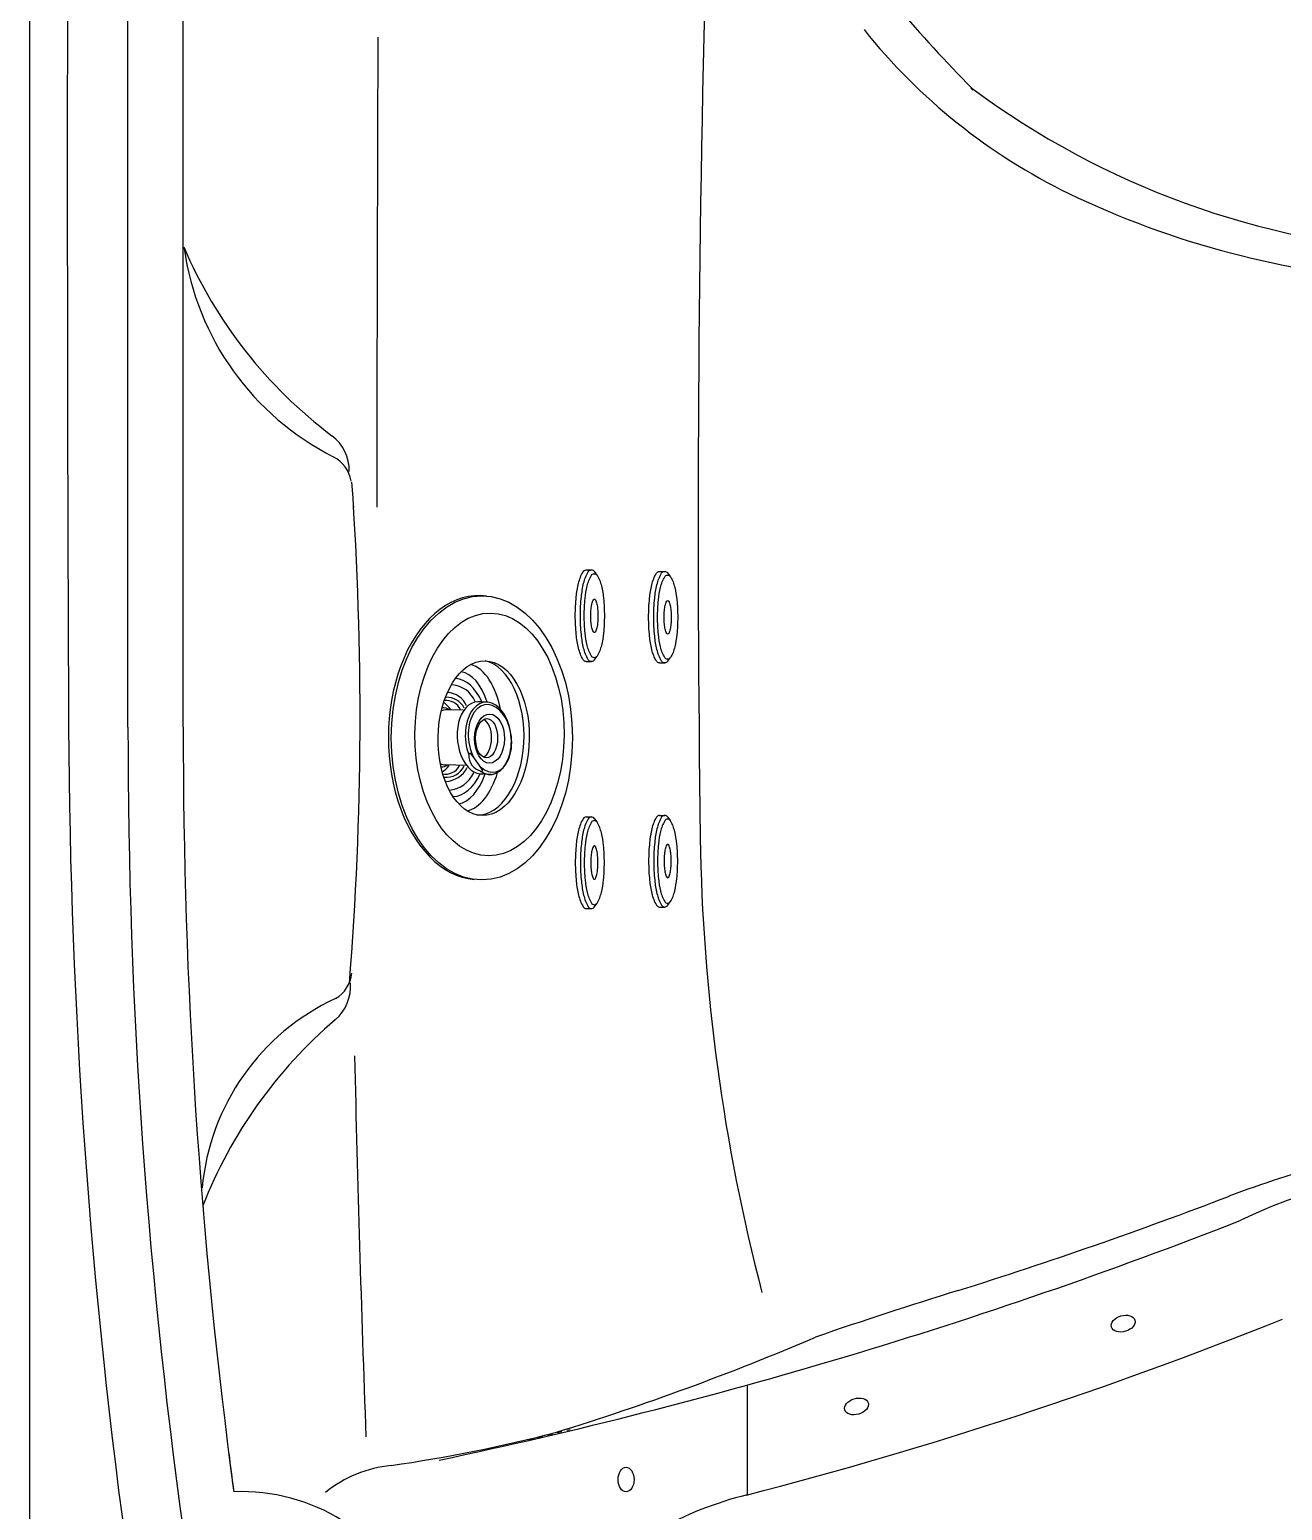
# Model space of a CAD drawing. Extents: x 398 to 508, y 628 to 778.
# Drawn here: x 398.08 to 423.55, y 673.03 to 703.15 of the extents above; entities that cross this region are included whole.
import ezdxf

# ---------------------------------------------------------------- set-up
doc = ezdxf.new("R2010")
doc.units = 0
doc.header["$MEASUREMENT"] = 0
doc.linetypes.add('HIDDEN', pattern=[0.1875, 0.0625, -0.0625, 0.0625])
for name, color, linetype in [('1', 4, 'Continuous'), ('1_CYAN', 4, 'Continuous'), ('2', 7, 'Continuous')]:
    doc.layers.add(name, color=color, linetype=linetype)

# ---------------------------------------------------------------- blocks, each defined once
blk = doc.blocks.new('LJET')
at = {"layer": '1', "color": 3}
for p, q in [((-2.143, -0.4), (-1.929, -0.301)), ((-1.616, -0.328), (-1.229, -0.136)), ((-1.031, -1.293), (-0.779, -1.168)), ((-1.359, -1.649), (-1.204, -1.578))]:
    blk.add_line(p, q, dxfattribs=at)
for centre, radius, start, end in [((-1.185, -0.242), 0.634, 124.3704, 182.4582), ((-1.11, -0.3), 0.54, 121.8745, 179.9724), ((-1.192, -0.272), 0.388, 109.9312, 183.3398), ((-1.168, -0.258), 0.324, 106.9548, 180.1627), ((-0.946, -0.194), 0.359, 144.2268, 174.9865), ((-1.112, -0.23), 0.177, 111.2597, 155.5931), ((-1.128, -0.353), 0.239, 90.6253, 115.0516), ((-1.95, -0.383), 0.00975, 134.2269, 197.8107), ((-1.923, -0.374), 0.0373, 197.8107, 245.45), ((-1.922, -0.411), 0.0494, 104.0054, 134.2269), ((1.345, 5.821), 7.042, 242.2026, 245.3315), ((-1.86, -0.695), 0.34, 25.5637, 102.515), ((-1.556, -0.428), 0.155, 255.7608, 264.2701), ((-1.569, -0.57), 0.0126, 258.2119, 332.1283), ((-1.615, -0.554), 0.0616, 339.2053, 5.2417), ((-0.32, 0.034), 1.313, 248.3685, 257.4553), ((-0.912, -0.836), 0.357, 291.7901, 318.489), ((-0.73, -0.978), 0.187, 256.6364, 300.2021), ((-0.772, -1.077), 0.425, 229.4227, 296.953), ((-0.798, -1.006), 0.405, 235.3586, 299.1938), ((-0.781, -1.02), 0.32, 232.3148, 304.5918), ((-0.81, -1.134), 0.554, 230.7677, 292.8421)]:
    blk.add_arc(centre, radius, start, end, dxfattribs=at)
for centre, major_axis, ratio in [((-1.734, -1.107), (-1.139, 2.191), 0.614195), ((-1.666, -0.983), (-0.712, 1.404), 0.589139), ((-1.775, -1.031), (-0.231, 0.443), 0.610172), ((-1.719, -1.01), (-0.181, 0.357), 0.559139)]:
    blk.add_ellipse(centre, major_axis=major_axis, ratio=ratio, dxfattribs=at)
for centre, major_axis, ratio, start_param, end_param in [((-1.564, -0.944), (-0.712, 1.404), 0.589139, 6.281287, 9.305468), ((-1.294, -0.8), (-0.668, 1.35), 0.535637, 0.150745, 1.094175), ((-1.185, -0.735), (-0.591, 1.211), 0.521791, 0.110824, 1.017348), ((-1.105, -0.703), (-0.539, 1.077), 0.599515, 0.044816, 0.920563), ((-1.6, -0.955), (-0.401, 0.62), 0.630636, 2.982357, 6.275879), ((-1.75, -1.026), (-0.401, 0.62), 0.630636, 5.78793, 11.416508), ((-1.78, -1.039), (-0.401, 0.563), 0.63161, 5.627431, 11.492994), ((-1.61, -0.952), (-0.181, 0.357), 0.559139, 0.295266, 2.87691), ((-1.294, -0.8), (-0.668, 1.35), 0.535637, 1.957587, 3.003279), ((-1.185, -0.735), (-0.591, 1.211), 0.521791, 2.159716, 3.091487), ((-1.105, -0.703), (-0.539, 1.077), 0.599515, 2.227435, 3.10684)]:
    blk.add_ellipse(centre, major_axis=major_axis, ratio=ratio, start_param=start_param, end_param=end_param, dxfattribs=at)
at = {"layer": '1_CYAN'}
blk.add_ellipse((-1.63, -0.971), major_axis=(-1.354, 2.552), ratio=0.637723, dxfattribs=at)
blk.add_ellipse((-1.574, -0.949), major_axis=(-1.354, 2.552), ratio=0.637723, start_param=3.056662, end_param=6.230777, dxfattribs=at)
blk = doc.blocks.new('MINI')
at = {"layer": '1', "color": 3}
for p, q in [((0.223, 0.931), (0.327, 0.931)), ((0.391, 0.895), (0.44, 0.828)), ((0.391, 0.895), (0.391, 0.895)), ((0.386, -0.902), (0.441, -0.828)), ((0.223, -0.932), (0.327, -0.932)), ((0.327, -0.932), (0.327, -0.932))]:
    blk.add_line(p, q, dxfattribs=at)
for points in [[(0.223, 0.931, 0.267867), (0.159, 0.895, 0.072378), (0.065, 0.659, 0.034036), (0.019, 0.384, 0.024706), (0, 0, 0.024706), (0.019, -0.384, 0.034036), (0.065, -0.659, 0.072378), (0.159, -0.895, 0.267867), (0.223, -0.932, 0.267867)], [(0.391, 0.895, 0.267867), (0.327, 0.931, 0.267867), (0.264, 0.895, 0.072378), (0.17, 0.659, 0.034036), (0.123, 0.384, 0.024706), (0.104, 0, 0.024706), (0.123, -0.384, 0.034036), (0.17, -0.659, 0.072378), (0.264, -0.895, 0.267867), (0.327, -0.932, 0.267867)], [(0.327, -0.932, 0.238458), (0.386, -0.902, 0.072378)]]:
    blk.add_lwpolyline(points, format="xyb", dxfattribs=at)
for points in [[(0.386, -0.855, 0.267867), (0.445, -0.822, 0.072378), (0.531, -0.605, 0.034036), (0.574, -0.352, 0.024706), (0.591, 0, 0.024706), (0.574, 0.352, 0.034036), (0.531, 0.605, 0.072378), (0.445, 0.822, 0.267867), (0.386, 0.855, 0.267867), (0.328, 0.822, 0.072378), (0.242, 0.605, 0.034036), (0.199, 0.352, 0.024706), (0.182, 0, 0.024706), (0.199, -0.352, 0.034036), (0.242, -0.605, 0.072378), (0.328, -0.822, 0.267867)], [(0.388, 0.343, 0.280852), (0.368, 0.331, 0.066452), (0.337, 0.244, 0.030521), (0.321, 0.143, 0.022038), (0.315, 0.003, 0.022038), (0.321, -0.137, 0.030521), (0.337, -0.238, 0.066452), (0.368, -0.325, 0.280852), (0.388, -0.337, 0.280852), (0.408, -0.325, 0.066452), (0.439, -0.238, 0.030521), (0.454, -0.137, 0.022038), (0.46, 0.003, 0.022038), (0.454, 0.143, 0.030521), (0.439, 0.244, 0.066452), (0.408, 0.331, 0.280852)]]:
    blk.add_lwpolyline(points, format="xyb", close=True, dxfattribs=at)
blk = doc.blocks.new('2013GLEAM')
at = {"layer": '1', "color": 3, "linetype": 'Continuous'}
for p, q in [((2, 45.5), (2, 67.75)), ((19.184, 58.456), (19.141, 58.494)), ((3.125, 55.248), (3.125, 55.298)), ((3.125, 45.5), (3.125, 55.248)), ((6.581, 50.027), (6.585, 49.977)), ((3.522, 35.761), (3.526, 35.711)), ((14.593, 32.117), (14.593, 29.882))]:
    blk.add_line(p, q, dxfattribs=at)
at = {"layer": '1', "color": 3, "linetype": 'HIDDEN'}
blk.add_line((10.147, 31.003), (10.992, 31.215), dxfattribs=at)
at = {"layer": '1', "color": 4, "linetype": 'Continuous'}
blk.add_lwpolyline([(110, 7.75), (110, 83.25, 0.414211), (102.25, 91), (7.75, 91, 0.414214), (0, 83.25), (0, 7.75, 0.414214), (7.75, 0), (102.25, 0, 0.414214)], format="xyb", close=True, dxfattribs=at)
at = {"layer": '1', "color": 3, "linetype": 'Continuous'}
for centre, radius, start, end in [((2381.813, 56.788), 2381.047, 179.726469, 180.271632), ((-25939.807, 61.599), 25942.932, 359.9858201, 0.0046829), ((45.754, 84.391), 37.12, 217.2605, 224.2382), ((26.437, 67.252), 12.118, 218.6232, 244.0344), ((3974.746, 45.225), 3967.69, 179.793385, 179.931387), ((29.347, 72.211), 17.085, 233.3977, 266.5941), ((29.069, 72.835), 18.29, 244.2797, 266.2884), ((11.822, 58.983), 9.449, 203.1462, 233.0857), ((8.719, 56.026), 5.632, 188.0118, 243.1531), ((5.613, 50.718), 0.888, 358.8934, 53.0857), ((5.869, 50.397), 0.677, 9.2199, 63.1531), ((-61.856, 45.732), 68.576, 355.43847, 3.97508), ((129.156, 46.109), 128.364, 180.27163, 187.94061), ((120.229, 45.423), 118.229, 179.96257, 188.18424), ((118.77, 45.324), 115.645, 179.91288, 187.64206), ((5.877, 40.561), 0.677, 300.3589, 354.2921), ((5.64, 40.224), 0.888, 310.4263, 4.6186), ((8.197, 35.706), 4.707, 114.8444, 174.895), ((12.444, 32.264), 9.583, 130.5318, 158.5996), ((563.831, 51.517), 557.368, 181.30603, 182.10289), ((31.418, 17.628), 19.629, 98.263, 110.9808), ((28.951, 26.608), 9.857, 351.2941, 115.9884), ((-9.994, 125.892), 96.285, 287.45297, 290.92879), ((-12.818, 130.937), 102.551, 281.9016, 291.41849), ((46.777, -56.32), 94.566, 107.15493, 109.00271), ((-7.929, 116.842), 89.829, 284.50982, 291.83111), ((-5.126, 82.455), 53.687, 287.1598, 293.1544), ((3.085, 60.324), 30.147, 278.1362, 284.6591), ((120.571, 45.5), 117.454, 187.22501, 187.59415), ((7.599, 27.974), 2.518, 95.6355, 128.8982), ((4.308, 26.073), 3.875, 315.4103, 92.303), ((16.285, 22.952), 7.134, 103.7222, 119.6054)]:
    blk.add_arc(centre, radius, start, end, dxfattribs=at)
at = {"layer": '1', "color": 2, "linetype": 'Continuous'}
for centre, radius, start, end in [((455.975, 49.49), 442.38, 178.47976, 180.80825), ((52.404, 43.797), 38.769, 180.8083, 194.6386)]:
    blk.add_arc(centre, radius, start, end, dxfattribs=at)
at = {"layer": '1', "color": 2}
for centre, major_axis in [((22.239, 33.366), (-0.24, -0.071)), ((16.815, 31.681), (-0.24, -0.071)), ((12.129, 30.193), (0, 0.25))]:
    blk.add_ellipse(centre, major_axis=major_axis, ratio=0.649149, dxfattribs=at)
at = {"layer": '1', "xscale": -1, "rotation": 180}
for p in [(11.097, 47.766), (12.588, 47.736)]:
    blk.add_blockref('MINI', p, dxfattribs=at)
at = {"layer": '1'}
for p in [(12.588, 42.772), (11.097, 42.742)]:
    blk.add_blockref('MINI', p, dxfattribs=at)
at = {"layer": '2', "color": 1, "rotation": 152.0603081281662}
blk.add_blockref('LJET', (7.302, 45.186), dxfattribs=at)

msp = doc.modelspace()

# ---------------------------------------------------------------- block references
at = {"layer": '1'}
msp.add_blockref('2013GLEAM', (398.077, 643.46), dxfattribs=at)

doc.saveas('drawing.dxf')
